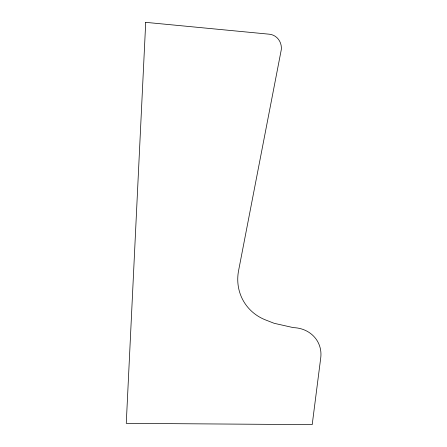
<?xml version="1.0" encoding="UTF-8"?>
<svg xmlns="http://www.w3.org/2000/svg" width="447" height="447" viewBox="0 0 447 447"><rect width="100%" height="100%" fill="white"/><g stroke="black" fill="none" stroke-linecap="round" stroke-linejoin="round"><path stroke-width="0.67" d="M145.716 22.35L126.261 423.343L312.202 424.65L320.739 357.829A31.715 28.513 -26.1 0 0 293.416 327.64L274.167 323.304L265.591 319.951A49.321 45.879 -31.6 0 1 238.586 270.631L281.308 49.578A14.125 13.354 -84.1 0 0 269.379 34.212L145.716 22.35"/></g></svg>
